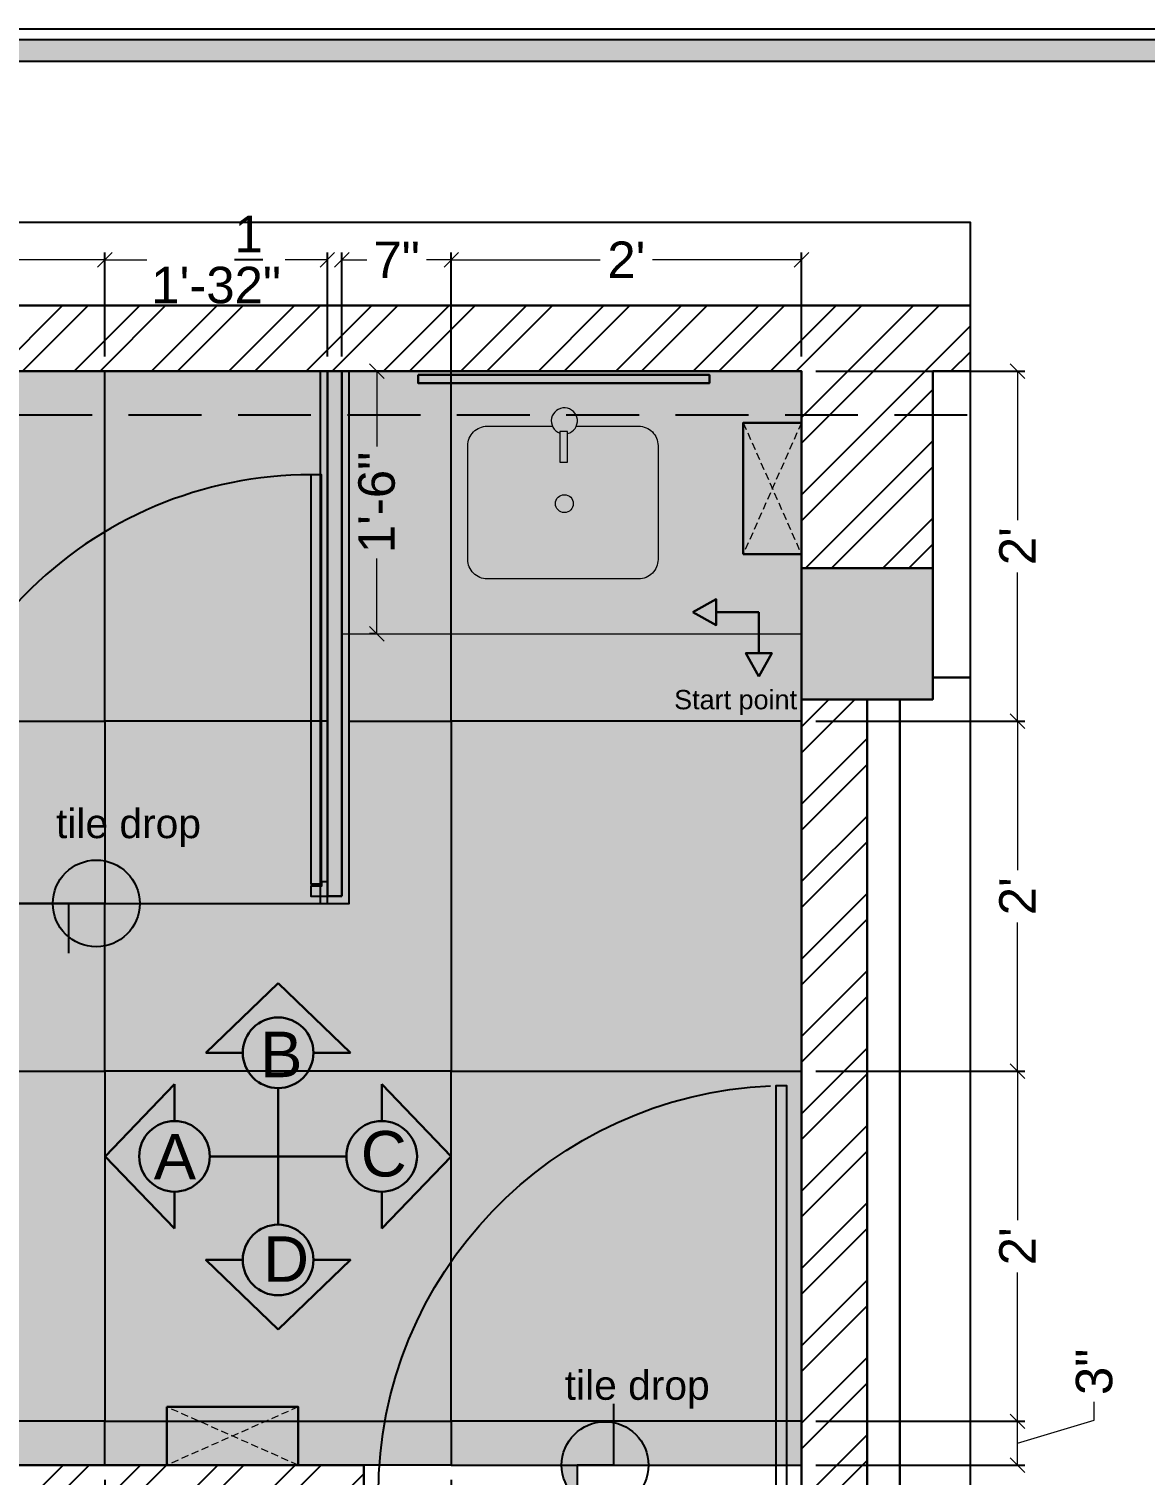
# Model space of a CAD drawing. Header units: millimetres. Extents: x 56222 to 3066687, y -650199 to -121287.
# Drawn here: x 155945.1 to 156021.7, y -180350.6 to -180251.5 of the extents above; entities that cross this region are included whole.
import ezdxf

# ---------------------------------------------------------------- set-up
doc = ezdxf.new("R2010")
doc.units = ezdxf.units.MM
doc.header["$MEASUREMENT"] = 0
doc.header["$PDMODE"] = 35
for name, pattern in [('DASHED', [0.75, 0.5, -0.25]), ('DASHED2', [0.375, 0.25, -0.125]), ('HIDDEN', [0.375, 0.25, -0.125])]:
    doc.linetypes.add(name, pattern=pattern)
doc.layers.get('Defpoints').update_dxf_attribs({"color": 220})
for name, color, linetype in [('AR DOOR', 40, 'Continuous'), ('AR ELE-5', 134, 'Continuous'), ('WIN', 250, 'Continuous')]:
    doc.layers.add(name, color=color, linetype=linetype)
for name, color, linetype, lineweight in [('BEAM', 160, 'HIDDEN', 25), ('COLUMN', 1, 'Continuous', 30), ('dim05', 1, 'Continuous', 13), ('DIMENSIONS', 164, 'Continuous', 9), ('el', 7, 'Continuous', 20), ('ELEC-wires', 1, 'DASHED2', 13), ('Electrical', 84, 'Continuous', 30), ('ELEVATION', 250, 'Continuous', 9), ('FIRST FLOOR', 7, 'Continuous', 9), ('FIRST FLOOR_( PLine )_', 251, 'Continuous', 30), ('FURNITURE', 32, 'Continuous', 9), ('NAME PLATE', 7, 'Continuous', 25), ('Text', 7, 'Continuous', 15), ('wall', 7, 'Continuous', 30), ('XX~SLAB ( BEAM )~ ( DIM )', 7, 'Continuous', 9)]:
    doc.layers.add(name, color=color, linetype=linetype, lineweight=lineweight)
doc.layers.add('hatch', color=253, linetype='Continuous', lineweight=0, transparency=0.4)
doc.layers.add('XX~SLAB ( PLINE )', color=251, linetype='Continuous', plot=False)
doc.styles.add('Arial', font='arial.ttf')
doc.styles.get("Standard").update_dxf_attribs({"font": 'arial.ttf', "height": 6})
doc.dimstyles.new('ISO-25', dxfattribs={"dimtxt": 2.5, "dimasz": 1, "dimexe": 0.5, "dimexo": 1, "dimtad": 0, "dimdec": 1, "dimlunit": 4, "dimtxsty": 'Standard', "dimblk": 'OBLIQUE', "dimcen": 2.5, "dimclrd": 1, "dimclre": 1, "dimclrt": 5, "dimadec": 0, "dimazin": 0, "dimtfac": 1, "dimtdec": 1, "dimtmove": 0, "dimatfit": 3, "dimfxl": 1, "dimlwd": -1, "dimarcsym": 0})

# ---------------------------------------------------------------- blocks, each defined once
blk = doc.blocks.new('6616')
at = {"color": 242, "linetype": 'DASHED', "true_color": 0xcd2027}
for p, q in [((386784.791, -36915.771), (386775.784, -36911.784)), ((386784.791, -36911.784), (386775.784, -36915.771))]:
    blk.add_line(p, q, dxfattribs=at)
at = {"layer": 'ELEC-wires', "color": 5, "linetype": 'ByBlock', "lineweight": 30, "ltscale": 4}
blk.add_lwpolyline([(386775.784, -36911.784), (386784.791, -36911.784), (386784.791, -36915.771), (386775.784, -36915.771)], close=True, dxfattribs=at)
blk = doc.blocks.new('*U19')
for points in [[(-1160, 0), (-1120, 0), (-1120, 30), (-1110, 30), (-1110, 100), (-1160, 100)], [(40, 0), (0, 0), (0, 30), (-10, 30), (-10, 100), (40, 100)], [(0, 0), (0, -1120), (-30, -1120), (-30, 0)]]:
    blk.add_lwpolyline(points, close=True)
at = {"layer": 'AR ELE-5', "linetype": 'ByBlock', "ltscale": 15}
blk.add_arc((1.6, 0.7), 1121.6, 180.0347, 267.627, dxfattribs=at)
blk = doc.blocks.new('_Oblique')
at = {"layer": 'wall', "color": 0, "lineweight": -2}
blk.add_line((-0.5, -0.5), (0.5, 0.5), dxfattribs=at)
blk = doc.blocks.new('*D836')
at = {"layer": 'Defpoints', "color": 0, "lineweight": 25, "transparency": 16777216}
for p in [(155950.348, -180349.965), (155974.098, -180349.965), (155950.348, -180357.773)]:
    blk.add_point(p, dxfattribs=at)
at = {"layer": 'dim05', "color": 1, "linetype": 'Continuous', "lineweight": -2, "transparency": 16777216}
for p, q in [((155950.348, -180350.965), (155950.348, -180358.273)), ((155974.098, -180350.965), (155974.098, -180358.273))]:
    blk.add_line(p, q, dxfattribs=at)
at = {"layer": 'dim05', "color": 1, "linetype": 'Continuous', "transparency": 16777216}
for p, q in [((155950.348, -180357.773), (155960.426, -180357.773)), ((155974.098, -180357.773), (155964.019, -180357.773))]:
    blk.add_line(p, q, dxfattribs=at)
at = {"layer": 'dim05', "color": 1, "transparency": 16777216, "rotation": 180}
blk.add_blockref('_Oblique', (155950.348, -180357.773), dxfattribs=at)
at = {"layer": 'dim05', "color": 1, "transparency": 16777216}
blk.add_blockref('_Oblique', (155974.098, -180357.773), dxfattribs=at)
at = {"layer": 'dim05', "color": 5, "lineweight": 25, "transparency": 16777216, "insert": (155962.223, -180357.773), "char_height": 2.5, "attachment_point": 5, "style": 'Arial'}
blk.add_mtext("2'", dxfattribs=at)
blk = doc.blocks.new('*D843')
at = {"layer": 'Defpoints', "color": 0, "lineweight": 25, "transparency": 16777216}
for p in [(155926.348, -180267.325), (155926.348, -180274.965), (155950.348, -180274.965)]:
    blk.add_point(p, dxfattribs=at)
at = {"layer": 'dim05', "color": 1, "linetype": 'Continuous', "lineweight": -2, "transparency": 16777216}
for p, q in [((155926.348, -180273.965), (155926.348, -180266.825)), ((155950.348, -180273.965), (155950.348, -180266.825))]:
    blk.add_line(p, q, dxfattribs=at)
at = {"layer": 'dim05', "color": 1, "linetype": 'Continuous', "transparency": 16777216}
for p, q in [((155926.348, -180267.325), (155936.551, -180267.325)), ((155950.348, -180267.325), (155940.144, -180267.325))]:
    blk.add_line(p, q, dxfattribs=at)
at = {"layer": 'dim05', "color": 1, "transparency": 16777216, "rotation": 180}
blk.add_blockref('_Oblique', (155926.348, -180267.325), dxfattribs=at)
at = {"layer": 'dim05', "color": 1, "transparency": 16777216}
blk.add_blockref('_Oblique', (155950.348, -180267.325), dxfattribs=at)
at = {"layer": 'dim05', "color": 5, "lineweight": 25, "transparency": 16777216, "insert": (155938.348, -180267.325), "char_height": 2.5, "attachment_point": 5, "style": 'Arial'}
blk.add_mtext("2'", dxfattribs=at)
blk = doc.blocks.new('*D844')
at = {"layer": 'Defpoints', "color": 0, "lineweight": 25, "transparency": 16777216}
for p in [(155965.598, -180267.325), (155950.348, -180274.965), (155965.598, -180274.965)]:
    blk.add_point(p, dxfattribs=at)
at = {"layer": 'dim05', "color": 1, "linetype": 'Continuous', "lineweight": -2, "transparency": 16777216}
for p, q in [((155950.348, -180273.965), (155950.348, -180266.825)), ((155965.598, -180273.965), (155965.598, -180266.825))]:
    blk.add_line(p, q, dxfattribs=at)
at = {"layer": 'dim05', "color": 1, "linetype": 'Continuous', "transparency": 16777216}
for p, q in [((155950.348, -180267.325), (155953.231, -180267.325)), ((155965.598, -180267.325), (155962.714, -180267.325))]:
    blk.add_line(p, q, dxfattribs=at)
at = {"layer": 'dim05', "color": 1, "transparency": 16777216, "rotation": 180}
blk.add_blockref('_Oblique', (155950.348, -180267.325), dxfattribs=at)
at = {"layer": 'dim05', "color": 1, "transparency": 16777216}
blk.add_blockref('_Oblique', (155965.598, -180267.325), dxfattribs=at)
at = {"layer": 'dim05', "color": 5, "lineweight": 25, "transparency": 16777216, "insert": (155957.973, -180267.325), "char_height": 2.5, "attachment_point": 5, "style": 'Arial'}
blk.add_mtext('1\'-3{\\H1x;\\S1/2;}"', dxfattribs=at)
blk = doc.blocks.new('*D845')
at = {"layer": 'Defpoints', "color": 0, "lineweight": 25, "transparency": 16777216}
for p in [(155966.598, -180267.325), (155966.598, -180274.965), (155974.098, -180277.965)]:
    blk.add_point(p, dxfattribs=at)
at = {"layer": 'dim05', "color": 1, "linetype": 'Continuous', "lineweight": -2, "transparency": 16777216}
for p, q in [((155966.598, -180273.965), (155966.598, -180266.825)), ((155974.098, -180276.965), (155974.098, -180266.825))]:
    blk.add_line(p, q, dxfattribs=at)
at = {"layer": 'dim05', "color": 1, "linetype": 'Continuous', "transparency": 16777216}
for p, q in [((155966.598, -180267.325), (155968.296, -180267.325)), ((155974.098, -180267.325), (155972.399, -180267.325))]:
    blk.add_line(p, q, dxfattribs=at)
at = {"layer": 'dim05', "color": 1, "transparency": 16777216, "rotation": 180}
blk.add_blockref('_Oblique', (155966.598, -180267.325), dxfattribs=at)
at = {"layer": 'dim05', "color": 1, "transparency": 16777216}
blk.add_blockref('_Oblique', (155974.098, -180267.325), dxfattribs=at)
at = {"layer": 'dim05', "color": 5, "lineweight": 25, "transparency": 16777216, "insert": (155970.348, -180267.325), "char_height": 2.5, "attachment_point": 5, "style": 'Arial'}
blk.add_mtext('7"', dxfattribs=at)
blk = doc.blocks.new('*D846')
at = {"layer": 'Defpoints', "color": 0, "lineweight": 25, "transparency": 16777216}
for p in [(155998.098, -180267.325), (155974.098, -180270.465), (155998.098, -180274.965)]:
    blk.add_point(p, dxfattribs=at)
at = {"layer": 'dim05', "color": 1, "linetype": 'Continuous', "lineweight": -2, "transparency": 16777216}
for p, q in [((155974.098, -180269.465), (155974.098, -180266.825)), ((155998.098, -180273.965), (155998.098, -180266.825))]:
    blk.add_line(p, q, dxfattribs=at)
at = {"layer": 'dim05', "color": 1, "linetype": 'Continuous', "transparency": 16777216}
for p, q in [((155974.098, -180267.325), (155984.301, -180267.325)), ((155998.098, -180267.325), (155987.894, -180267.325))]:
    blk.add_line(p, q, dxfattribs=at)
at = {"layer": 'dim05', "color": 1, "transparency": 16777216, "rotation": 180}
blk.add_blockref('_Oblique', (155974.098, -180267.325), dxfattribs=at)
at = {"layer": 'dim05', "color": 1, "transparency": 16777216}
blk.add_blockref('_Oblique', (155998.098, -180267.325), dxfattribs=at)
at = {"layer": 'dim05', "color": 5, "lineweight": 25, "transparency": 16777216, "insert": (155986.098, -180267.325), "char_height": 2.5, "attachment_point": 5, "style": 'Arial'}
blk.add_mtext("2'", dxfattribs=at)
blk = doc.blocks.new('DF DF D')
at = {"layer": 'WIN'}
h = blk.add_hatch(color=256, dxfattribs=at)
h.dxf.hatch_style = 1
h.paths.add_polyline_path([(3351769.165, -515756.206), (3351769.165, -515753.289, 0.049939), (3351768.575, -515753.23, 0.699776), (3351766.66, -515758.483), (3351766.66, -515756.206)])
blk.add_lwpolyline([(3351769.165, -515751.998), (3351769.165, -515756.206), (3351766.66, -515756.206), (3351766.66, -515759.613)], dxfattribs=at)
blk.add_circle((3351768.575, -515756.206), 2.975, dxfattribs=at)
blk = doc.blocks.new('*D847')
at = {"layer": 'Defpoints', "color": 0, "lineweight": 25, "transparency": 16777216}
for p in [(155998.098, -180346.965), (156012.911, -180346.965), (155998.098, -180349.965)]:
    blk.add_point(p, dxfattribs=at)
at = {"layer": 'dim05', "color": 1, "linetype": 'Continuous', "transparency": 16777216}
for p, q in [((156018.18, -180346.884), (156018.18, -180345.634)), ((156012.911, -180348.465), (156018.18, -180346.884)), ((156012.911, -180349.965), (156012.911, -180346.965))]:
    blk.add_line(p, q, dxfattribs=at)
at = {"layer": 'dim05', "color": 1, "linetype": 'Continuous', "lineweight": -2, "transparency": 16777216}
for p, q in [((155999.098, -180346.965), (156013.411, -180346.965)), ((155999.098, -180349.965), (156013.411, -180349.965))]:
    blk.add_line(p, q, dxfattribs=at)
at = {"layer": 'dim05', "color": 1, "transparency": 16777216}
for p, rotation in [((156012.911, -180346.965), 90), ((156012.911, -180349.965), 270)]:
    blk.add_blockref('_Oblique', p, dxfattribs=dict(at, rotation=rotation))
at = {"layer": 'dim05', "color": 5, "lineweight": 25, "transparency": 16777216, "insert": (156018.18, -180343.574), "char_height": 2.5, "attachment_point": 5, "rotation": 90, "style": 'Arial'}
blk.add_mtext('3"', dxfattribs=at)
blk = doc.blocks.new('*D848')
at = {"layer": 'Defpoints', "color": 0, "lineweight": 25, "transparency": 16777216}
for p in [(155998.098, -180322.965), (156012.911, -180322.965), (155998.098, -180346.965)]:
    blk.add_point(p, dxfattribs=at)
at = {"layer": 'dim05', "color": 1, "linetype": 'Continuous', "lineweight": -2, "transparency": 16777216}
for p, q in [((155999.098, -180322.965), (156013.411, -180322.965)), ((155999.098, -180346.965), (156013.411, -180346.965))]:
    blk.add_line(p, q, dxfattribs=at)
at = {"layer": 'dim05', "color": 1, "linetype": 'Continuous', "transparency": 16777216}
for p, q in [((156012.911, -180322.965), (156012.911, -180333.169)), ((156012.911, -180346.965), (156012.911, -180336.762))]:
    blk.add_line(p, q, dxfattribs=at)
at = {"layer": 'dim05', "color": 1, "transparency": 16777216}
for p, rotation in [((156012.911, -180322.965), 90), ((156012.911, -180346.965), 270)]:
    blk.add_blockref('_Oblique', p, dxfattribs=dict(at, rotation=rotation))
at = {"layer": 'dim05', "color": 5, "lineweight": 25, "transparency": 16777216, "insert": (156012.911, -180334.965), "char_height": 2.5, "attachment_point": 5, "rotation": 90, "style": 'Arial'}
blk.add_mtext("2'", dxfattribs=at)
blk = doc.blocks.new('*D849')
at = {"layer": 'Defpoints', "color": 0, "lineweight": 25, "transparency": 16777216}
for p in [(155998.098, -180298.965), (156012.911, -180298.965), (155998.098, -180322.965)]:
    blk.add_point(p, dxfattribs=at)
at = {"layer": 'dim05', "color": 1, "linetype": 'Continuous', "lineweight": -2, "transparency": 16777216}
for p, q in [((155999.098, -180298.965), (156013.411, -180298.965)), ((155999.098, -180322.965), (156013.411, -180322.965))]:
    blk.add_line(p, q, dxfattribs=at)
at = {"layer": 'dim05', "color": 1, "linetype": 'Continuous', "transparency": 16777216}
for p, q in [((156012.911, -180298.965), (156012.911, -180309.169)), ((156012.911, -180322.965), (156012.911, -180312.762))]:
    blk.add_line(p, q, dxfattribs=at)
at = {"layer": 'dim05', "color": 1, "transparency": 16777216}
for p, rotation in [((156012.911, -180298.965), 90), ((156012.911, -180322.965), 270)]:
    blk.add_blockref('_Oblique', p, dxfattribs=dict(at, rotation=rotation))
at = {"layer": 'dim05', "color": 5, "lineweight": 25, "transparency": 16777216, "insert": (156012.911, -180310.965), "char_height": 2.5, "attachment_point": 5, "rotation": 90, "style": 'Arial'}
blk.add_mtext("2'", dxfattribs=at)
blk = doc.blocks.new('*D850')
at = {"layer": 'Defpoints', "color": 0, "lineweight": 25, "transparency": 16777216}
for p in [(155998.098, -180274.965), (156012.911, -180274.965), (155998.098, -180298.965)]:
    blk.add_point(p, dxfattribs=at)
at = {"layer": 'dim05', "color": 1, "linetype": 'Continuous', "lineweight": -2, "transparency": 16777216}
for p, q in [((155999.098, -180274.965), (156013.411, -180274.965)), ((155999.098, -180298.965), (156013.411, -180298.965))]:
    blk.add_line(p, q, dxfattribs=at)
at = {"layer": 'dim05', "color": 1, "linetype": 'Continuous', "transparency": 16777216}
for p, q in [((156012.911, -180274.965), (156012.911, -180285.169)), ((156012.911, -180298.965), (156012.911, -180288.762))]:
    blk.add_line(p, q, dxfattribs=at)
at = {"layer": 'dim05', "color": 1, "transparency": 16777216}
for p, rotation in [((156012.911, -180274.965), 90), ((156012.911, -180298.965), 270)]:
    blk.add_blockref('_Oblique', p, dxfattribs=dict(at, rotation=rotation))
at = {"layer": 'dim05', "color": 5, "lineweight": 25, "transparency": 16777216, "insert": (156012.911, -180286.965), "char_height": 2.5, "attachment_point": 5, "rotation": 90, "style": 'Arial'}
blk.add_mtext("2'", dxfattribs=at)
blk = doc.blocks.new('*D851')
at = {"layer": 'Defpoints', "color": 0, "lineweight": 25, "transparency": 16777216}
for p in [(155968.987, -180274.965), (155969.855, -180274.965), (155969.855, -180292.971)]:
    blk.add_point(p, dxfattribs=at)
at = {"layer": 'dim05', "color": 1, "linetype": 'Continuous', "lineweight": -2, "transparency": 16777216}
for p, q in [((155968.855, -180274.965), (155968.487, -180274.965)), ((155968.855, -180292.971), (155968.487, -180292.971))]:
    blk.add_line(p, q, dxfattribs=at)
at = {"layer": 'dim05', "color": 1, "linetype": 'Continuous', "transparency": 16777216}
for p, q in [((155968.987, -180274.965), (155968.987, -180280.138)), ((155968.987, -180292.971), (155968.987, -180287.798))]:
    blk.add_line(p, q, dxfattribs=at)
at = {"layer": 'dim05', "color": 1, "transparency": 16777216}
for p, rotation in [((155968.987, -180274.965), 90), ((155968.987, -180292.971), 270)]:
    blk.add_blockref('_Oblique', p, dxfattribs=dict(at, rotation=rotation))
at = {"layer": 'dim05', "color": 5, "lineweight": 25, "transparency": 16777216, "insert": (155968.987, -180283.968), "char_height": 2.5, "attachment_point": 5, "rotation": 90, "style": 'Arial'}
blk.add_mtext('1\'-6"', dxfattribs=at)
blk = doc.blocks.new('*D854')
at = {"layer": 'Defpoints', "color": 0, "lineweight": 25, "transparency": 16777216}
for p in [(155926.098, -180349.965), (155950.348, -180349.965), (155950.348, -180357.773)]:
    blk.add_point(p, dxfattribs=at)
at = {"layer": 'dim05', "color": 1, "linetype": 'Continuous', "lineweight": -2, "transparency": 16777216}
for p, q in [((155926.098, -180350.965), (155926.098, -180358.273)), ((155950.348, -180350.965), (155950.348, -180358.273))]:
    blk.add_line(p, q, dxfattribs=at)
at = {"layer": 'dim05', "color": 1, "linetype": 'Continuous', "transparency": 16777216}
for p, q in [((155926.098, -180357.773), (155936.426, -180357.773)), ((155950.348, -180357.773), (155940.019, -180357.773))]:
    blk.add_line(p, q, dxfattribs=at)
at = {"layer": 'dim05', "color": 1, "transparency": 16777216, "rotation": 180}
blk.add_blockref('_Oblique', (155926.098, -180357.773), dxfattribs=at)
at = {"layer": 'dim05', "color": 1, "transparency": 16777216}
blk.add_blockref('_Oblique', (155950.348, -180357.773), dxfattribs=at)
at = {"layer": 'dim05', "color": 5, "lineweight": 25, "transparency": 16777216, "insert": (155938.223, -180357.773), "char_height": 2.5, "attachment_point": 5, "style": 'Arial'}
blk.add_mtext("2'", dxfattribs=at)
blk = doc.blocks.new('*D857')
at = {"layer": 'Defpoints', "color": 0, "lineweight": 25, "transparency": 16777216}
for p in [(155974.098, -180349.965), (155998.098, -180349.965), (155998.098, -180357.773)]:
    blk.add_point(p, dxfattribs=at)
at = {"layer": 'dim05', "color": 1, "linetype": 'Continuous', "lineweight": -2, "transparency": 16777216}
for p, q in [((155974.098, -180350.965), (155974.098, -180358.273)), ((155998.098, -180350.965), (155998.098, -180358.273))]:
    blk.add_line(p, q, dxfattribs=at)
at = {"layer": 'dim05', "color": 1, "linetype": 'Continuous', "transparency": 16777216}
for p, q in [((155974.098, -180357.773), (155984.301, -180357.773)), ((155998.098, -180357.773), (155987.894, -180357.773))]:
    blk.add_line(p, q, dxfattribs=at)
at = {"layer": 'dim05', "color": 1, "transparency": 16777216, "rotation": 180}
blk.add_blockref('_Oblique', (155974.098, -180357.773), dxfattribs=at)
at = {"layer": 'dim05', "color": 1, "transparency": 16777216}
blk.add_blockref('_Oblique', (155998.098, -180357.773), dxfattribs=at)
at = {"layer": 'dim05', "color": 5, "lineweight": 25, "transparency": 16777216, "insert": (155986.098, -180357.773), "char_height": 2.5, "attachment_point": 5, "style": 'Arial'}
blk.add_mtext("2'", dxfattribs=at)

msp = doc.modelspace()

# ---------------------------------------------------------------- hatches: boundary and pattern name
at = {"layer": 'hatch', "linetype": 'Continuous', "lineweight": 25}
h = msp.add_hatch(dxfattribs=at)
h.set_pattern_fill('ANSI32', color=256, scale=10, style=0)
h.set_pattern_definition([(45, (2741.4445, 626.1896), (-2.65165043, 2.65165043), []), (45, (2743.2123, 626.1896), (-2.65165043, 2.65165043), [])])
h.paths.add_polyline_path([(155968.098, -180349.965), (155906.598, -180349.965), (155906.598, -180297.465), (155897.598, -180297.465), (155897.598, -180349.965), (155891.974, -180349.965), (155891.974, -180354.465), (155902.098, -180354.465), (155902.098, -180361.46), (155906.598, -180361.46), (155906.598, -180354.465), (155968.098, -180354.465)])
h.paths.add_polyline_path([(155906.598, -180270.465), (155891.974, -180270.465), (155891.974, -180274.965), (155897.598, -180274.965), (155897.598, -180288.465), (155906.598, -180288.465)])
h.paths.add_polyline_path([(156007.098, -180274.965), (156009.658, -180274.965), (156009.658, -180270.465), (155924.598, -180270.465), (155924.598, -180274.965), (155998.098, -180274.965), (155998.098, -180288.465), (156007.098, -180288.465)])
h.paths.add_polyline_path([(156002.598, -180297.465), (155998.098, -180297.465), (155998.098, -180361.46), (156002.598, -180361.46)])
h = msp.add_hatch(color=256, dxfattribs=at)
h.dxf.hatch_style = 1
h.paths.add_polyline_path([(155965.104, -180311.465), (155967.091, -180311.465), (155967.091, -180274.965), (155965.104, -180274.965)])
h = msp.add_hatch(dxfattribs=at)
h.set_pattern_fill('AR-CONC', color=256, scale=0.5)
h.set_pattern_definition([(50, (2741.4445, 626.1896), (3.586300913, -0.313760675), [0.375, -4.125]), (355, (2741.4445, 626.1896), (-0.69375667, 3.76096067), [0.3, -3.3]), (100.4514445, (2741.7434, 626.1635), (2.892544234, 3.447199955), [0.31870096, -3.50571056]), (46.1842, (2741.4445, 627.1896), (5.33620665, -0.8275964), [0.5625, -6.1875]), (96.6356355, (2741.889, 627.1206), (4.67330973, 4.870593), [0.47805171, -5.2585688]), (351.184164, (2741.4445, 627.1896), (4.67330973, 4.870593), [0.45, -4.95]), (21, (2741.9445, 626.9396), (2.98453526, -2.013094453), [0.375, -4.125]), (326, (2741.9445, 626.9396), (1.21657666, 3.625750225), [0.3, -3.3]), (71.4514447, (2742.1932, 626.772), (4.201111884, 1.612655764), [0.31870095, -3.50571056]), (37.5, (2741.4445, 626.1896), (0.0607992766, 1.664469269), [0, -3.26, 0, -3.35, 0, -3.3125]), (7.5, (2741.4445, 626.1896), (1.315347687, 1.97205856), [0, -1.91, 0, -3.185, 0, -1.2625]), (327.5, (2740.3295, 626.1896), (2.669112181, -0.112774359), [0, -1.25, 0, -3.9, 0, -5.175]), (317.5, (2739.8295, 626.1896), (2.915930847, 0.500524912), [0, -1.625, 0, -2.59, 0, -3.675])])
h.paths.add_polyline_path([(156007.098, -180288.465), (155998.098, -180288.465), (155998.098, -180297.465), (156007.098, -180297.465)])
h.paths.add_polyline_path([(155906.598, -180288.465), (155897.598, -180288.465), (155897.598, -180297.465), (155906.598, -180297.465)])
at = {"layer": 'NAME PLATE', "true_color": 0xd39e00}
h = msp.add_hatch(color=42, dxfattribs=at)
h.paths.add_polyline_path([(155882.832, -180399.766), (156092.43, -180399.766), (156092.43, -180252.235), (155882.832, -180252.235)])
h.paths.add_polyline_path([(155884.303, -180398.295), (156090.959, -180398.295), (156090.959, -180253.706), (155884.303, -180253.706)], flags=16)
at = {"layer": 'Text', "true_color": 0x939598}
h = msp.add_hatch(color=252, dxfattribs=at)
h.dxf.hatch_style = 1
h.paths.add_polyline_path([(155974.086, -180328.798), (155969.325, -180323.843), (155969.325, -180326.377, -1), (155969.325, -180331.218), (155969.325, -180333.752)])
h.paths.add_polyline_path([(155967.177, -180335.9), (155964.643, -180335.9, -0.414214), (155962.223, -180338.32, -0.414214), (155959.802, -180335.9), (155957.268, -180335.9), (155962.223, -180340.661)])
h.paths.add_polyline_path([(155955.12, -180333.752), (155955.12, -180331.218, -1), (155955.12, -180326.377), (155955.12, -180323.843), (155950.359, -180328.798)])
h.paths.add_polyline_path([(155962.223, -180319.275, -0.414214), (155964.643, -180321.695), (155967.177, -180321.695), (155962.223, -180316.934), (155957.268, -180321.695), (155959.802, -180321.695, -0.414214)])
at = {"layer": 'XX~SLAB ( BEAM )~ ( DIM )', "linetype": 'Continuous', "lineweight": 25, "true_color": 0x465e1c, "transparency": 33554556}
h = msp.add_hatch(color=69, dxfattribs=at)
h.dxf.hatch_style = 1
h.paths.add_polyline_path([(155998.098, -180322.965), (155974.098, -180322.965), (155974.098, -180346.965), (155998.098, -180346.965)])
h.paths.add_polyline_path([(155974.098, -180322.965), (155950.348, -180322.965), (155950.348, -180346.965), (155974.098, -180346.965)])
h.paths.add_polyline_path([(155950.348, -180322.965), (155926.098, -180322.965), (155926.098, -180346.965), (155950.348, -180346.965)])
h.paths.add_polyline_path([(155926.098, -180322.965), (155911.098, -180322.965), (155911.098, -180346.965), (155926.098, -180346.965)])
h.paths.add_polyline_path([(155926.098, -180311.459), (155911.098, -180311.459), (155911.098, -180322.965), (155926.098, -180322.965)])
h.paths.add_polyline_path([(155950.348, -180311.459), (155926.348, -180311.459), (155926.098, -180311.459), (155926.098, -180322.965), (155950.348, -180322.965)])
h.paths.add_polyline_path([(155974.098, -180298.965), (155967.091, -180298.965), (155967.091, -180311.465), (155965.104, -180311.465), (155950.348, -180311.462), (155950.348, -180322.965), (155974.098, -180322.965)])
h.paths.add_polyline_path([(155998.098, -180298.965), (155974.098, -180298.965), (155974.098, -180322.965), (155998.098, -180322.965)])
h.paths.add_polyline_path([(155998.098, -180274.965), (155974.098, -180274.965), (155974.098, -180298.965), (155998.098, -180298.965)])
h.paths.add_polyline_path([(155974.098, -180274.965), (155967.091, -180274.965), (155967.091, -180298.965), (155974.098, -180298.965)])
h.paths.add_polyline_path([(155965.104, -180274.965), (155950.348, -180274.965), (155950.348, -180298.965), (155965.104, -180298.965)])
h.paths.add_polyline_path([(155965.104, -180298.965), (155950.348, -180298.965), (155950.348, -180311.459), (155965.104, -180311.459)])
h.paths.add_polyline_path([(155950.348, -180274.965), (155926.348, -180274.965), (155926.348, -180298.965), (155950.348, -180298.965)])
h.paths.add_polyline_path([(155950.348, -180298.965), (155926.348, -180298.965), (155926.348, -180309.472), (155937.094, -180309.472), (155937.094, -180311.459), (155950.348, -180311.459)])
h.paths.add_polyline_path([(155926.348, -180274.965), (155911.098, -180274.965), (155911.098, -180298.965), (155926.348, -180298.965)])
h.paths.add_polyline_path([(155926.348, -180298.965), (155911.098, -180298.965), (155911.098, -180309.472), (155926.348, -180309.472)])
h.paths.add_polyline_path([(155998.098, -180346.965), (155974.098, -180346.965), (155974.098, -180349.965), (155998.098, -180349.965)])
h.paths.add_polyline_path([(155974.098, -180346.965), (155950.348, -180346.965), (155950.348, -180349.965), (155974.098, -180349.965)])
h.paths.add_polyline_path([(155950.348, -180346.965), (155926.098, -180346.965), (155926.098, -180349.965), (155950.348, -180349.965)])
h.paths.add_polyline_path([(155926.098, -180346.965), (155911.098, -180346.965), (155911.098, -180349.965), (155926.098, -180349.965)])

# ---------------------------------------------------------------- linework, layer by layer
at = {"color": 5, "lineweight": 30}
for p, q in [((155995.179, -180291.489), (155992.26, -180291.489)), ((155995.179, -180294.288), (155995.179, -180291.489))]:
    msp.add_line(p, q, dxfattribs=at)
for points in [[(155992.26, -180291.489), (155992.26, -180290.599), (155990.653, -180291.489)], [(155992.26, -180291.489), (155992.26, -180292.378), (155990.653, -180291.489)], [(155995.179, -180294.288), (155994.289, -180294.288), (155995.179, -180295.895)], [(155995.179, -180294.288), (155996.069, -180294.288), (155995.179, -180295.895)]]:
    msp.add_lwpolyline(points, dxfattribs=at)
at = {"layer": 'AR ELE-5'}
for points in [[(155965.198, -180310.108), (155965.198, -180282.065), (155964.473, -180282.065), (155964.473, -180310.108)], [(155965.598, -180309.965), (155965.198, -180309.965), (155965.198, -180310.265), (155964.469, -180310.265), (155964.469, -180310.965), (155965.598, -180310.965)]]:
    msp.add_lwpolyline(points, close=True, dxfattribs=at)
at = {"layer": 'AR ELE-5', "linetype": 'Continuous', "lineweight": 25}
msp.add_arc((155964.473, -180309.55), 27.484, 90, 181.49213, dxfattribs=at)
at = {"layer": 'BEAM', "ltscale": 20}
msp.add_line((155891.974, -180277.965), (156009.658, -180277.965), dxfattribs=at)
at = {"layer": 'COLUMN'}
msp.add_lwpolyline([(155998.098, -180288.465), (156007.098, -180288.465), (156007.098, -180297.465), (155998.098, -180297.465)], close=True, dxfattribs=at)
at = {"layer": 'DIMENSIONS', "color": 18, "lineweight": 30, "true_color": 0x000000}
for p, q in [((155962.223, -180316.934), (155957.268, -180321.695)), ((155962.223, -180316.934), (155967.177, -180321.695)), ((155959.802, -180321.695), (155957.268, -180321.695)), ((155964.643, -180321.695), (155967.177, -180321.695)), ((155950.359, -180328.798), (155955.12, -180323.843)), ((155955.12, -180326.377), (155955.12, -180323.843)), ((155969.325, -180326.377), (155969.325, -180323.843)), ((155974.086, -180328.798), (155969.325, -180323.843)), ((155950.359, -180328.798), (155955.12, -180333.752)), ((155955.12, -180331.218), (155955.12, -180333.752))]:
    msp.add_line(p, q, dxfattribs=at)
at = {"layer": 'ELEVATION', "lineweight": 25, "transparency": 33554600}
msp.add_lwpolyline([(155891.974, -180264.752), (156009.658, -180264.752), (156009.658, -180361.46), (155891.974, -180361.46)], close=True, dxfattribs=at)
at = {"layer": 'FIRST FLOOR'}
for p, q in [((155891.974, -180270.465), (156009.658, -180270.465)), ((155906.598, -180274.965), (155998.098, -180274.965)), ((155998.098, -180361.46), (155998.098, -180274.965)), ((156007.098, -180274.965), (156009.658, -180274.965)), ((156007.098, -180297.465), (156007.098, -180274.965)), ((156002.598, -180361.46), (156002.598, -180297.465)), ((155906.598, -180349.965), (155998.098, -180349.965)), ((155968.098, -180354.465), (155968.098, -180349.965))]:
    msp.add_line(p, q, dxfattribs=at)
at = {"layer": 'FIRST FLOOR_( PLine )_'}
for p, q in [((155968.098, -180349.965), (155906.598, -180349.965)), ((155968.098, -180354.465), (155968.098, -180349.965))]:
    msp.add_line(p, q, dxfattribs=at)
for points in [[(156009.658, -180270.465), (155924.598, -180270.465), (155924.598, -180274.965), (155998.098, -180274.965), (155998.098, -180361.46)], [(156002.598, -180361.46), (156002.598, -180297.465), (156007.098, -180297.465), (156007.098, -180274.965), (156009.658, -180274.965)]]:
    msp.add_lwpolyline(points, dxfattribs=at)
at = {"layer": 'FURNITURE', "color": 5, "lineweight": 30, "ltscale": 10000}
for p, q in [((155965.598, -180274.965), (155965.598, -180310.965)), ((155966.598, -180274.965), (155966.598, -180310.965)), ((155966.598, -180310.965), (155965.598, -180310.965))]:
    msp.add_line(p, q, dxfattribs=at)
at = {"layer": 'FURNITURE'}
for p, q in [((155966.598, -180310.965), (155966.598, -180274.965)), ((155998.098, -180274.965), (155966.598, -180274.965)), ((155966.598, -180274.965), (155966.598, -180291.773)), ((155998.098, -180292.971), (155998.098, -180274.965)), ((155966.598, -180292.971), (155998.098, -180292.971))]:
    msp.add_line(p, q, dxfattribs=at)
at = {"layer": 'FURNITURE', "lineweight": 30}
msp.add_line((156007.098, -180295.965), (156009.658, -180295.965), dxfattribs=at)
for points in [[(156009.658, -180295.965), (156007.098, -180295.965), (156007.098, -180274.965), (156009.658, -180274.965)], [(156004.848, -180361.46), (156004.848, -180297.465), (156002.598, -180297.465), (156002.598, -180361.46)]]:
    msp.add_lwpolyline(points, dxfattribs=at)
at = {"layer": 'FURNITURE', "color": 5, "lineweight": 30, "ltscale": 10000}
msp.add_lwpolyline([(155971.819, -180275.22), (155991.787, -180275.22), (155991.787, -180275.779), (155971.819, -180275.779)], close=True, dxfattribs=at)
at = {"layer": 'FURNITURE'}
msp.add_lwpolyline([(155982.665, -180278.739), (155986.937, -180278.739, -0.414214), (155988.269, -180280.071), (155988.269, -180287.871, -0.414214), (155986.937, -180289.203), (155976.556, -180289.203, -0.414214), (155975.224, -180287.871), (155975.224, -180280.072, -0.414214), (155976.556, -180278.739), (155981.03, -180278.739)], format="xyb", dxfattribs=at)
msp.add_lwpolyline([(155981.535, -180279.092), (155981.535, -180281.194), (155982.071, -180281.194), (155982.071, -180279.092)], close=True, dxfattribs=at)
msp.add_circle((155981.848, -180284.048), 0.613, dxfattribs=at)
msp.add_arc((155981.848, -180278.376), 0.895, 284.4676, 249.53074, dxfattribs=at)
at = {"layer": 'NAME PLATE', "color": 42, "true_color": 0xd39e00}
for points in [[(155882.097, -180251.5), (156093.165, -180251.5), (156093.165, -180400.501), (155882.097, -180400.501)], [(155882.832, -180252.235), (156092.43, -180252.235), (156092.43, -180399.766), (155882.832, -180399.766)], [(155884.303, -180253.706), (156090.959, -180253.706), (156090.959, -180398.295), (155884.303, -180398.295)]]:
    msp.add_lwpolyline(points, close=True, dxfattribs=at)
at = {"layer": 'Text', "color": 18, "lineweight": 30, "true_color": 0x000000}
for p, q in [((155962.223, -180324.116), (155962.223, -180333.479)), ((155974.086, -180328.798), (155969.325, -180333.752)), ((155969.325, -180331.218), (155969.325, -180333.752))]:
    msp.add_line(p, q, dxfattribs=at)
for points in [[(155957.541, -180328.798), (155966.904, -180328.798)], [(155962.223, -180340.661), (155957.27, -180335.896), (155959.802, -180335.898)], [(155962.223, -180340.661), (155967.175, -180335.896), (155964.643, -180335.898)]]:
    msp.add_lwpolyline(points, dxfattribs=at)
for centre in [(155962.223, -180321.695), (155955.12, -180328.798), (155969.325, -180328.798), (155962.223, -180335.9)]:
    msp.add_circle(centre, 2.421, dxfattribs=at)
at = {"layer": 'XX~SLAB ( BEAM )~ ( DIM )', "color": 67, "linetype": 'Continuous', "lineweight": 25, "true_color": 0x727430}
msp.add_line((155933.104, -180311.459), (155967.091, -180311.459), dxfattribs=at)
for points in [[(155950.348, -180274.965), (155926.348, -180274.965), (155926.348, -180298.965), (155950.348, -180298.965)], [(155950.348, -180274.965), (155965.598, -180274.965), (155965.598, -180298.965), (155950.348, -180298.965)], [(155974.098, -180274.965), (155998.098, -180274.965), (155998.098, -180298.965), (155974.098, -180298.965)], [(155950.348, -180311.459), (155926.348, -180311.459), (155926.348, -180298.965), (155950.348, -180298.965)], [(155950.348, -180311.459), (155965.598, -180311.459), (155965.598, -180298.965), (155950.348, -180298.965)], [(155974.098, -180322.965), (155998.098, -180322.965), (155998.098, -180298.965), (155974.098, -180298.965)], [(155926.098, -180322.965), (155950.348, -180322.965), (155950.348, -180346.965), (155926.098, -180346.965)], [(155974.098, -180322.965), (155950.348, -180322.965), (155950.348, -180346.965), (155974.098, -180346.965)], [(155974.098, -180322.965), (155998.098, -180322.965), (155998.098, -180346.965), (155974.098, -180346.965)], [(155926.098, -180349.965), (155950.348, -180349.965), (155950.348, -180346.965), (155926.098, -180346.965)], [(155974.098, -180349.965), (155950.348, -180349.965), (155950.348, -180346.965), (155974.098, -180346.965)], [(155974.098, -180349.965), (155998.098, -180349.965), (155998.098, -180346.965), (155974.098, -180346.965)]]:
    msp.add_lwpolyline(points, close=True, dxfattribs=at)
at = {"layer": 'XX~SLAB ( BEAM )~ ( DIM )', "color": 27, "lineweight": 25, "true_color": 0x7d5120}
msp.add_lwpolyline([(155965.104, -180311.465), (155967.091, -180311.465), (155967.091, -180274.965), (155965.104, -180274.965)], close=True, dxfattribs=at)
at = {"layer": 'XX~SLAB ( BEAM )~ ( DIM )', "color": 67, "linetype": 'Continuous', "lineweight": 25, "true_color": 0x727430}
for points in [[(155967.091, -180298.965), (155974.098, -180298.965), (155974.098, -180274.965), (155967.091, -180274.965)], [(155967.091, -180298.965), (155974.098, -180298.965), (155974.098, -180322.965), (155950.348, -180322.965), (155950.348, -180311.459)], [(155933.104, -180311.459), (155926.098, -180311.459), (155926.098, -180322.965), (155950.348, -180322.965), (155950.348, -180311.459)]]:
    msp.add_lwpolyline(points, dxfattribs=at)
at = {"layer": 'XX~SLAB ( PLINE )'}
msp.add_lwpolyline([(155891.974, -180270.465), (156009.658, -180270.465)], dxfattribs=at)

# ---------------------------------------------------------------- block references
at = {"lineweight": 35}
for p in [(-3195818.818, 335444.747), (-3195783.94, 335406.24)]:
    msp.add_blockref('DF DF D', p, dxfattribs=at)
at = {"layer": 'AR DOOR', "linetype": 'ByBlock', "lineweight": -2, "extrusion": (0, 0, -1), "xscale": 0.02500000000004618, "yscale": 0.02500000000004618, "zscale": -0.02500000000004618, "rotation": 180}
msp.add_blockref('*U19', (-155997.098, -180351.965), dxfattribs=at)
at = {"layer": 'el', "color": 1, "rotation": 89.99999999999999}
msp.add_blockref('6616', (119082.327, -567063.29), dxfattribs=at)
at = {"layer": 'el', "color": 1}
msp.add_blockref('6616', (-230821.19, -143434.195), dxfattribs=at)

# ---------------------------------------------------------------- texts
at = {"layer": 'Electrical', "color": 240, "true_color": 0xed1f24, "transparency": 33554687}
for p in [(155946.996, -180306.982), (155981.873, -180345.488)]:
    msp.add_text('tile drop', height=2, dxfattribs=at).set_placement(p)
at = {"layer": 'Electrical', "color": 1, "transparency": 33554687, "insert": (155973.653, -180296.822), "char_height": 1.32421, "attachment_point": 1}
msp.add_mtext_dynamic_manual_height_columns('\\pxqc;Start point', width=39.86822, gutter_width=0.662, heights=[0], dxfattribs=at)
at = {"layer": 'Text', "char_height": 3.121, "attachment_point": 1}
for s, insert in [('B', (155960.983, -180320.248)), ('A', (155953.693, -180327.26)), ('C', (155967.89, -180327.06)), ('D', (155961.191, -180334.279))]:
    msp.add_mtext_dynamic_manual_height_columns(s, width=6.87674, gutter_width=9.754, heights=[0], dxfattribs=dict(at, insert=insert))

# ---------------------------------------------------------------- dimensions: what is measured, and where the dimension line sits
at = {"layer": 'dim05', "color": 27, "lineweight": 25, "true_color": 0x7d5120}
for base, p1, p2, angle, override, picture, middle in [((155965.597561641, -180267.325299884), (155950.34756164, -180274.965282542), (155965.597561641, -180274.965282542), 180, {"dimtxsty": 'Arial', "dimtmove": 1}, '*D844', (155957.97256164, -180267.325299884)), ((155926.348, -180267.325), (155950.348, -180274.965), (155926.348, -180274.965), 180, {"dimtxsty": 'Arial', "dimtmove": 1}, '*D843', (155938.348, -180267.325)), ((155966.597561642, -180267.325299884), (155974.09756164, -180277.965282542), (155966.597561642, -180274.965282542), 180, {"dimdec": 0, "dimtxsty": 'Arial', "dimtmove": 1}, '*D845', (155970.347561641, -180267.325299884)), ((155998.098, -180267.325), (155974.098, -180270.465), (155998.098, -180274.965), 180, {"dimdec": 0, "dimtxsty": 'Arial', "dimtmove": 1}, '*D846', (155986.098, -180267.325)), ((155968.987, -180274.965), (155969.855, -180292.971), (155969.855, -180274.965), 270, {"dimtxsty": 'Arial', "dimtmove": 1}, '*D851', (155968.987, -180283.968)), ((156012.911, -180274.965), (155998.098, -180298.965), (155998.098, -180274.965), 270, {"dimtxsty": 'Arial', "dimtmove": 1}, '*D850', (156012.911, -180286.965)), ((156012.911, -180298.965), (155998.098, -180322.965), (155998.098, -180298.965), 270, {"dimtxsty": 'Arial', "dimtmove": 1}, '*D849', (156012.911, -180310.965)), ((156012.911, -180322.965), (155998.098, -180346.965), (155998.098, -180322.965), 270, {"dimtxsty": 'Arial', "dimtmove": 1}, '*D848', (156012.911, -180334.965)), ((156012.911, -180346.965), (155998.098, -180349.965), (155998.098, -180346.965), 270, {"dimtxsty": 'Arial', "dimtmove": 1}, '*D847', (156018.18, -180345.009)), ((155950.348, -180357.773), (155974.098, -180349.965), (155950.348, -180349.965), 180, {"dimdec": 0, "dimtxsty": 'Arial', "dimtmove": 1}, '*D836', (155962.223, -180357.773))]:
    dim = msp.add_linear_dim(base=base, p1=p1, p2=p2, angle=angle, dimstyle='ISO-25', override=override, dxfattribs=at)
    dim.commit()
    dim.dimension.update_dxf_attribs({"geometry": picture, "text_midpoint": middle})
for base, p1, p2, picture, middle in [((155950.348, -180357.773), (155926.098, -180349.965), (155950.348, -180349.965), '*D854', (155938.223, -180357.773)), ((155998.098, -180357.773), (155974.098, -180349.965), (155998.098, -180349.965), '*D857', (155986.098, -180357.773))]:
    dim = msp.add_linear_dim(base=base, p1=p1, p2=p2, dimstyle='ISO-25', override={"dimdec": 0, "dimtxsty": 'Arial', "dimtmove": 1}, dxfattribs=at)
    dim.commit()
    dim.dimension.update_dxf_attribs({"geometry": picture, "text_midpoint": middle})

doc.saveas('drawing.dxf')
